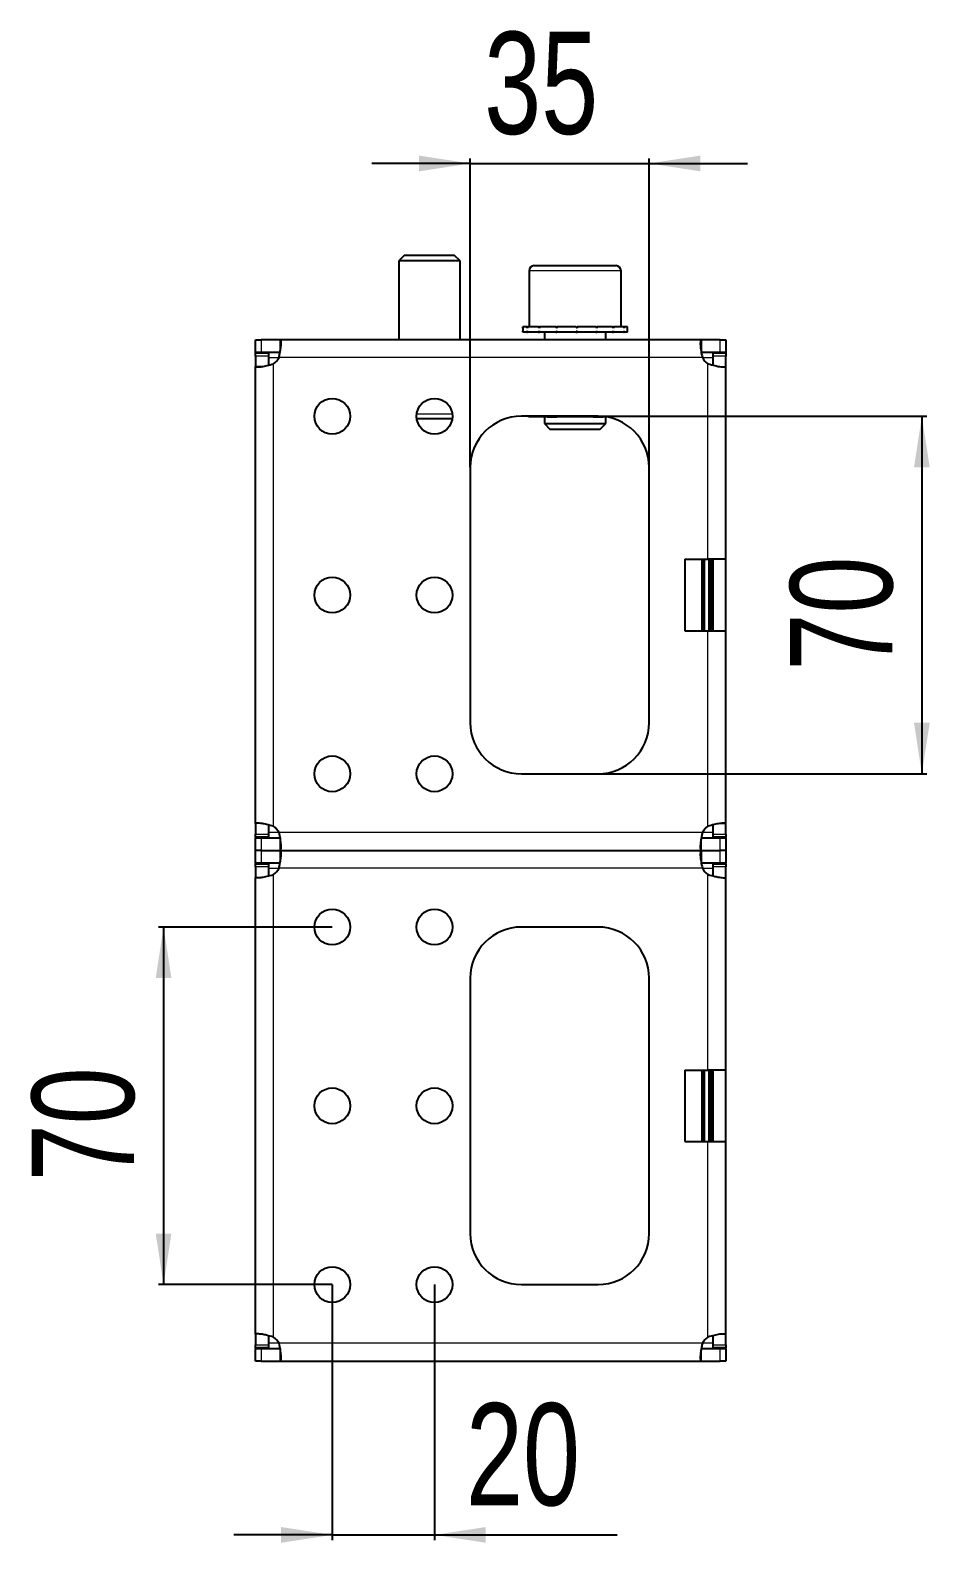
# Model space of a CAD drawing. Header units: millimetres. Extents: x 0 to 2223, y -57 to 611.
# Drawn here: x 1378.5 to 1554.5, y 253.8 to 550 of the extents above; entities that cross this region are included whole.
import ezdxf

# ---------------------------------------------------------------- set-up
doc = ezdxf.new("R2010")
doc.units = ezdxf.units.MM
doc.layers.add('FORMAT', color=7, linetype='Continuous')
doc.styles.add('SLDTEXTSTYLE0', font='TXT', dxfattribs={"width": 0.75})
doc.dimstyles.new('SLDDIMSTYLE0', dxfattribs={"dimtxt": 20, "dimasz": 10, "dimexe": 0, "dimexo": 0.0625, "dimgap": 5, "dimtad": 2, "dimdec": 1, "dimrnd": 1e-09, "dimzin": 12, "dimdsep": 46, "dimtxsty": 'SLDTEXTSTYLE0', "dimsah": 1, "dimcen": 0.09, "dimadec": 0, "dimazin": 3, "dimtfac": 1, "dimtofl": 0, "dimtmove": 0, "dimatfit": 3, "dimfxl": 0, "dimfrac": 2, "dimtolj": 1, "dimtzin": 12, "dimarcsym": 0})
doc.dimstyles.new('SLDDIMSTYLE1', dxfattribs={"dimtxt": 20, "dimasz": 10, "dimexe": 0, "dimexo": 0.0625, "dimgap": 5, "dimtad": 2, "dimdec": 1, "dimrnd": 1e-09, "dimzin": 12, "dimdsep": 46, "dimtxsty": 'SLDTEXTSTYLE0', "dimsah": 1, "dimcen": 0.09, "dimadec": 0, "dimazin": 3, "dimtfac": 1, "dimtmove": 0, "dimatfit": 0, "dimfxl": 0, "dimfrac": 2, "dimtolj": 1, "dimtzin": 12, "dimarcsym": 0})

# ---------------------------------------------------------------- blocks, each defined once
blk = doc.blocks.new('_D_7')
at = {"layer": 'FORMAT'}
for p, q in [((1489.64, 474.39), (1553.98, 474.39)), ((1552.98, 474.39), (1552.98, 404.39)), ((1489.64, 404.39), (1553.98, 404.39))]:
    blk.add_line(p, q, dxfattribs=at)
for points in [[(1552.98, 474.39), (1551.44, 464.39), (1554.52, 464.39)], [(1552.98, 404.39), (1554.52, 414.39), (1551.44, 414.39)]]:
    blk.add_solid(points, dxfattribs=at)
at = {"layer": 'FORMAT', "insert": (1527.2, 424.61), "char_height": 20, "attachment_point": 1, "rotation": 90, "style": 'SLDTEXTSTYLE0'}
blk.add_mtext('70', dxfattribs=at)
blk = doc.blocks.new('_D_8')
at = {"layer": 'FORMAT'}
for p, q in [((1464.63, 464.4), (1464.63, 524.89)), ((1499.63, 464.4), (1499.63, 524.89)), ((1464.63, 523.89), (1445.4, 523.89)), ((1464.63, 523.89), (1499.63, 523.89)), ((1499.63, 523.89), (1518.86, 523.89))]:
    blk.add_line(p, q, dxfattribs=at)
for points in [[(1464.63, 523.89), (1454.63, 525.43), (1454.63, 522.35)], [(1499.63, 523.89), (1509.63, 522.35), (1509.63, 525.43)]]:
    blk.add_solid(points, dxfattribs=at)
at = {"layer": 'FORMAT', "insert": (1467.35, 549.67), "char_height": 20, "attachment_point": 1, "style": 'SLDTEXTSTYLE0'}
blk.add_mtext('35', dxfattribs=at)
blk = doc.blocks.new('_D_9')
at = {"layer": 'FORMAT'}
for p, q in [((1437.63, 304.38), (1437.63, 254.38)), ((1457.63, 304.38), (1457.63, 254.38)), ((1437.63, 255.38), (1418.4, 255.38)), ((1437.63, 255.38), (1457.63, 255.38)), ((1457.63, 255.38), (1493.35, 255.38))]:
    blk.add_line(p, q, dxfattribs=at)
for points in [[(1437.63, 255.38), (1427.63, 256.92), (1427.63, 253.85)], [(1457.63, 255.38), (1467.63, 253.85), (1467.63, 256.92)]]:
    blk.add_solid(points, dxfattribs=at)
at = {"layer": 'FORMAT', "insert": (1463.79, 281.17), "char_height": 20, "attachment_point": 1, "style": 'SLDTEXTSTYLE0'}
blk.add_mtext('20', dxfattribs=at)
blk = doc.blocks.new('_D_10')
at = {"layer": 'FORMAT'}
for p, q in [((1437.62, 374.39), (1403.62, 374.39)), ((1404.62, 374.39), (1404.62, 304.39)), ((1437.62, 304.39), (1403.62, 304.39))]:
    blk.add_line(p, q, dxfattribs=at)
for points in [[(1404.62, 374.39), (1403.08, 364.39), (1406.16, 364.39)], [(1404.62, 304.39), (1406.16, 314.39), (1403.08, 314.39)]]:
    blk.add_solid(points, dxfattribs=at)
at = {"layer": 'FORMAT', "insert": (1378.84, 324.61), "char_height": 20, "attachment_point": 1, "rotation": 90, "style": 'SLDTEXTSTYLE0'}
blk.add_mtext('70', dxfattribs=at)

msp = doc.modelspace()

# ---------------------------------------------------------------- linework, layer by layer
at = {"color": 7, "linetype": 'Continuous', "lineweight": 25}
for p, q in [((1451.7, 505.89), (1450.63, 504.82)), ((1450.63, 504.82), (1450.63, 489.39)), ((1462.63, 504.82), (1450.63, 504.82)), ((1461.55, 505.89), (1451.7, 505.89)), ((1462.63, 504.82), (1461.55, 505.89)), ((1462.63, 489.39), (1462.63, 504.82)), ((1477.13, 503.89), (1484.94, 503.89)), ((1484.94, 503.89), (1493.13, 503.89)), ((1476.13, 502.89), (1476.13, 491.89)), ((1494.13, 491.89), (1494.13, 502.89)), ((1474.88, 491.89), (1474.88, 490.89)), ((1474.88, 491.89), (1474.89, 491.89)), ((1474.89, 491.89), (1474.89, 491.64)), ((1475.72, 491.89), (1474.89, 491.89)), ((1475.72, 491.89), (1475.82, 491.89)), ((1475.82, 491.89), (1475.82, 491.64)), ((1477.98, 491.89), (1475.82, 491.89)), ((1477.98, 491.89), (1478.17, 491.89)), ((1478.17, 491.89), (1478.17, 491.64)), ((1481.34, 491.89), (1478.17, 491.89)), ((1481.34, 491.89), (1481.57, 491.89)), ((1481.57, 491.89), (1481.57, 491.64)), ((1485.27, 491.89), (1481.57, 491.89)), ((1485.27, 491.89), (1485.35, 491.89)), ((1485.48, 491.89), (1485.52, 491.89)), ((1485.52, 491.89), (1485.52, 491.64)), ((1489.18, 491.89), (1485.52, 491.89)), ((1489.18, 491.89), (1489.41, 491.89)), ((1489.41, 491.89), (1489.41, 491.64)), ((1492.48, 491.89), (1489.41, 491.89)), ((1492.48, 491.89), (1492.65, 491.89)), ((1492.65, 491.89), (1492.65, 491.64)), ((1494.65, 491.89), (1492.65, 491.89)), ((1494.65, 491.89), (1494.74, 491.89)), ((1494.74, 491.89), (1494.74, 491.64)), ((1495.38, 491.89), (1494.74, 491.89)), ((1495.38, 490.89), (1495.38, 491.89)), ((1422.63, 486.89), (1422.63, 489.39)), ((1422.63, 489.39), (1423.74, 489.39)), ((1427.46, 489.39), (1423.74, 489.39)), ((1509.8, 489.39), (1427.46, 489.39)), ((1427.46, 489.39), (1427.46, 487.18)), ((1474.88, 490.89), (1474.89, 490.89)), ((1474.89, 490.89), (1474.89, 491.14)), ((1475.72, 490.89), (1474.89, 490.89)), ((1475.72, 490.89), (1475.82, 490.89)), ((1475.82, 490.89), (1475.82, 491.14)), ((1477.98, 490.89), (1475.82, 490.89)), ((1477.98, 490.89), (1478.17, 490.89)), ((1478.17, 490.89), (1478.17, 491.14)), ((1481.34, 490.89), (1478.17, 490.89)), ((1479.13, 490.89), (1479.13, 489.39)), ((1481.34, 490.89), (1481.57, 490.89)), ((1481.57, 490.89), (1481.57, 491.14)), ((1485.27, 490.89), (1481.57, 490.89)), ((1485.27, 490.89), (1485.43, 490.89)), ((1485.43, 490.89), (1485.52, 490.89)), ((1485.52, 490.89), (1485.52, 491.14)), ((1489.18, 490.89), (1485.52, 490.89)), ((1489.18, 490.89), (1489.41, 490.89)), ((1489.41, 490.89), (1489.41, 491.14)), ((1492.48, 490.89), (1489.41, 490.89)), ((1491.13, 489.39), (1491.13, 490.89)), ((1492.48, 490.89), (1492.65, 490.89)), ((1492.65, 490.89), (1492.65, 491.14)), ((1494.65, 490.89), (1492.65, 490.89)), ((1494.65, 490.89), (1494.74, 490.89)), ((1494.74, 490.89), (1494.74, 491.14)), ((1495.38, 490.89), (1494.74, 490.89)), ((1509.8, 489.39), (1509.8, 486.89)), ((1513.52, 489.39), (1509.8, 489.39)), ((1513.52, 489.39), (1514.63, 489.39)), ((1514.63, 489.39), (1514.63, 486.89)), ((1423.74, 486.89), (1422.63, 486.89)), ((1422.63, 486.89), (1422.63, 486.79)), ((1422.63, 486.79), (1425.13, 486.79)), ((1422.63, 486.18), (1422.63, 486.79)), ((1422.63, 486.18), (1422.63, 484.12)), ((1427.46, 486.89), (1423.74, 486.89)), ((1425.13, 486.79), (1425.13, 486.18)), ((1425.13, 486.18), (1425.13, 484.36)), ((1513.52, 486.89), (1509.8, 486.89)), ((1512.13, 486.79), (1514.63, 486.79)), ((1512.13, 486.18), (1512.13, 486.79)), ((1512.13, 484.34), (1512.13, 486.18)), ((1514.63, 486.89), (1513.52, 486.89)), ((1514.63, 486.79), (1514.63, 486.89)), ((1514.63, 486.79), (1514.63, 486.18)), ((1514.63, 484.12), (1514.63, 486.18)), ((1422.63, 394.67), (1422.63, 484.12)), ((1422.63, 484.12), (1423.72, 484.12)), ((1514.63, 446.39), (1514.63, 484.12)), ((1461.09, 473.89), (1454.16, 473.89)), ((1489.63, 474.39), (1474.63, 474.39)), ((1476.3, 474.29), (1476.28, 474.29)), ((1476.3, 474.29), (1476.3, 474.29)), ((1476.4, 474.29), (1476.3, 474.29)), ((1476.4, 474.39), (1476.4, 474.29)), ((1479.65, 474.29), (1476.4, 474.29)), ((1479.13, 474.29), (1479.13, 472.97)), ((1479.65, 474.29), (1481.55, 474.29)), ((1482.11, 474.29), (1481.55, 474.29)), ((1488.15, 474.29), (1482.11, 474.29)), ((1488.7, 474.29), (1488.15, 474.29)), ((1488.7, 474.29), (1490.6, 474.29)), ((1491.04, 474.29), (1490.6, 474.29)), ((1491.13, 472.97), (1491.13, 474.28)), ((1479.13, 472.97), (1480.2, 471.89)), ((1479.13, 472.97), (1484.99, 472.97)), ((1480.2, 471.89), (1485.01, 471.89)), ((1484.99, 472.97), (1491.13, 472.97)), ((1485.01, 471.89), (1490.05, 471.89)), ((1490.05, 471.89), (1491.13, 472.97)), ((1464.63, 464.39), (1464.63, 414.39)), ((1499.63, 414.39), (1499.63, 464.39)), ((1506.63, 446.39), (1511.13, 446.39)), ((1506.63, 446.39), (1506.63, 432.39)), ((1514.63, 446.39), (1511.13, 446.39)), ((1512.13, 432.39), (1512.13, 446.39)), ((1514.63, 432.39), (1514.63, 446.39)), ((1506.63, 432.39), (1511.13, 432.39)), ((1511.13, 432.39), (1514.63, 432.39)), ((1514.63, 394.67), (1514.63, 432.39)), ((1474.63, 404.39), (1489.63, 404.39)), ((1422.63, 394.67), (1422.63, 392.6)), ((1425.13, 394.44), (1425.13, 392.6)), ((1512.13, 392.6), (1512.13, 394.42)), ((1514.63, 394.67), (1513.53, 394.67)), ((1514.63, 392.6), (1514.63, 394.67)), ((1422.63, 391.99), (1422.63, 392.6)), ((1425.13, 391.99), (1422.63, 391.99)), ((1422.63, 391.99), (1422.63, 391.89)), ((1422.63, 389.39), (1422.63, 391.89)), ((1422.63, 391.89), (1423.74, 391.89)), ((1423.74, 391.89), (1427.46, 391.89)), ((1425.13, 392.6), (1425.13, 391.99)), ((1427.46, 391.89), (1427.46, 389.39)), ((1509.8, 391.89), (1513.52, 391.89)), ((1509.8, 389.39), (1509.8, 391.61)), ((1512.13, 391.99), (1512.13, 392.6)), ((1514.63, 391.99), (1512.13, 391.99)), ((1513.52, 391.89), (1514.63, 391.89)), ((1514.63, 392.6), (1514.63, 391.99)), ((1514.63, 391.89), (1514.63, 391.99)), ((1514.63, 391.89), (1514.63, 389.39)), ((1423.74, 389.39), (1422.63, 389.39)), ((1422.63, 386.89), (1422.63, 389.39)), ((1423.74, 389.39), (1427.46, 389.39)), ((1427.46, 389.39), (1509.8, 389.39)), ((1427.46, 389.39), (1427.46, 387.18)), ((1509.8, 389.39), (1513.52, 389.39)), ((1509.8, 389.39), (1509.8, 386.89)), ((1514.63, 389.39), (1513.52, 389.39)), ((1514.63, 389.39), (1514.63, 386.89)), ((1423.74, 386.89), (1422.63, 386.89)), ((1422.63, 386.89), (1422.63, 386.79)), ((1422.63, 386.79), (1425.13, 386.79)), ((1422.63, 386.18), (1422.63, 386.79)), ((1422.63, 386.18), (1422.63, 384.12)), ((1427.46, 386.89), (1423.74, 386.89)), ((1425.13, 386.79), (1425.13, 386.18)), ((1425.13, 386.18), (1425.13, 384.36)), ((1513.52, 386.89), (1509.8, 386.89)), ((1512.13, 386.79), (1514.63, 386.79)), ((1512.13, 386.18), (1512.13, 386.79)), ((1512.13, 384.34), (1512.13, 386.18)), ((1514.63, 386.89), (1513.52, 386.89)), ((1514.63, 386.79), (1514.63, 386.89)), ((1514.63, 386.79), (1514.63, 386.18)), ((1514.63, 384.12), (1514.63, 386.18)), ((1422.63, 294.67), (1422.63, 384.12)), ((1422.63, 384.12), (1423.72, 384.12)), ((1514.63, 346.39), (1514.63, 384.12)), ((1489.63, 374.39), (1474.63, 374.39)), ((1464.63, 364.39), (1464.63, 314.39)), ((1499.63, 314.39), (1499.63, 364.39)), ((1506.63, 346.39), (1511.13, 346.39)), ((1506.63, 346.39), (1506.63, 332.39)), ((1514.63, 346.39), (1511.13, 346.39)), ((1512.13, 332.39), (1512.13, 346.39)), ((1514.63, 332.39), (1514.63, 346.39)), ((1506.63, 332.39), (1511.13, 332.39)), ((1511.13, 332.39), (1514.63, 332.39)), ((1514.63, 294.67), (1514.63, 332.39)), ((1474.63, 304.39), (1489.63, 304.39)), ((1422.63, 294.67), (1422.63, 292.6)), ((1425.13, 294.44), (1425.13, 292.6)), ((1512.13, 292.6), (1512.13, 294.42)), ((1514.63, 294.67), (1513.53, 294.67)), ((1514.63, 292.6), (1514.63, 294.67)), ((1422.63, 291.99), (1422.63, 292.6)), ((1425.13, 291.99), (1422.63, 291.99)), ((1422.63, 291.99), (1422.63, 291.89)), ((1422.63, 289.39), (1422.63, 291.89)), ((1422.63, 291.89), (1423.74, 291.89)), ((1423.74, 291.89), (1427.46, 291.89)), ((1425.13, 292.6), (1425.13, 291.99)), ((1427.46, 291.89), (1427.46, 289.39)), ((1509.8, 291.89), (1513.52, 291.89)), ((1509.8, 289.39), (1509.8, 291.61)), ((1512.13, 291.99), (1512.13, 292.6)), ((1514.63, 291.99), (1512.13, 291.99)), ((1513.52, 291.89), (1514.63, 291.89)), ((1514.63, 292.6), (1514.63, 291.99)), ((1514.63, 291.89), (1514.63, 291.99)), ((1514.63, 291.89), (1514.63, 289.39)), ((1423.74, 289.39), (1422.63, 289.39)), ((1423.74, 289.39), (1427.46, 289.39)), ((1427.46, 289.39), (1509.8, 289.39)), ((1509.8, 289.39), (1513.52, 289.39)), ((1514.63, 289.39), (1513.52, 289.39))]:
    msp.add_line(p, q, dxfattribs=at)
at = {"color": 8, "linetype": 'Continuous', "lineweight": 18}
for p, q in [((1484.92, 502.89), (1476.13, 502.89)), ((1494.13, 502.89), (1484.92, 502.89)), ((1423.74, 489.39), (1423.74, 486.89)), ((1513.52, 486.89), (1513.52, 489.39)), ((1425.13, 486.18), (1422.63, 486.18)), ((1425.13, 485.89), (1427.21, 485.89)), ((1510.04, 485.89), (1427.21, 485.89)), ((1510.04, 485.89), (1512.13, 485.89)), ((1514.63, 486.18), (1512.13, 486.18)), ((1426.13, 394.11), (1426.13, 484.67)), ((1511.13, 446.39), (1511.13, 484.67)), ((1454.16, 474.89), (1461.09, 474.89)), ((1481.55, 474.39), (1481.55, 474.29)), ((1482.11, 474.39), (1482.11, 474.29)), ((1488.15, 474.39), (1488.15, 474.29)), ((1488.7, 474.39), (1488.7, 474.29)), ((1509.93, 432.39), (1509.93, 446.39)), ((1510.13, 446.39), (1510.13, 432.39)), ((1510.24, 432.39), (1510.24, 446.39)), ((1510.44, 446.39), (1510.44, 432.39)), ((1511.32, 432.39), (1511.32, 446.39)), ((1511.52, 446.39), (1511.52, 432.39)), ((1511.62, 432.39), (1511.62, 446.39)), ((1511.82, 446.39), (1511.82, 432.39)), ((1511.13, 394.11), (1511.13, 432.39)), ((1422.63, 392.6), (1425.13, 392.6)), ((1423.74, 391.89), (1423.74, 389.39)), ((1427.21, 392.89), (1425.13, 392.89)), ((1510.04, 392.89), (1427.21, 392.89)), ((1512.13, 392.89), (1510.04, 392.89)), ((1512.13, 392.6), (1514.63, 392.6)), ((1513.52, 389.39), (1513.52, 391.89)), ((1423.74, 389.39), (1423.74, 386.89)), ((1513.52, 386.89), (1513.52, 389.39)), ((1425.13, 386.18), (1422.63, 386.18)), ((1425.13, 385.89), (1427.21, 385.89)), ((1510.04, 385.89), (1427.21, 385.89)), ((1510.04, 385.89), (1512.13, 385.89)), ((1514.63, 386.18), (1512.13, 386.18)), ((1426.13, 294.11), (1426.13, 384.67)), ((1511.13, 346.39), (1511.13, 384.67)), ((1509.93, 332.39), (1509.93, 346.39)), ((1510.13, 346.39), (1510.13, 332.39)), ((1510.24, 332.39), (1510.24, 346.39)), ((1510.44, 346.39), (1510.44, 332.39)), ((1511.32, 332.39), (1511.32, 346.39)), ((1511.52, 346.39), (1511.52, 332.39)), ((1511.62, 332.39), (1511.62, 346.39)), ((1511.82, 346.39), (1511.82, 332.39)), ((1511.13, 294.11), (1511.13, 332.39)), ((1422.63, 292.6), (1425.13, 292.6)), ((1423.74, 291.89), (1423.74, 289.39)), ((1427.21, 292.89), (1425.13, 292.89)), ((1510.04, 292.89), (1427.21, 292.89)), ((1512.13, 292.89), (1510.04, 292.89)), ((1512.13, 292.6), (1514.63, 292.6)), ((1513.52, 289.39), (1513.52, 291.89))]:
    msp.add_line(p, q, dxfattribs=at)
at = {"color": 7, "linetype": 'Continuous', "lineweight": 25}
for centre in [(1437.63, 474.39), (1457.63, 474.39), (1437.63, 439.39), (1457.63, 439.39), (1437.63, 404.39), (1457.63, 404.39), (1437.63, 374.39), (1457.63, 374.39), (1437.63, 339.39), (1457.63, 339.39), (1437.63, 304.39), (1457.63, 304.39)]:
    msp.add_circle(centre, 3.5, dxfattribs=at)
for centre, radius, start, end in [((1477.13, 502.89), 1, 90, 180), ((1493.13, 502.89), 1, 0, 90), ((1424.13, 487.54), 3.5, 304.8499, 331.8729), ((1513.13, 487.54), 3.5, 208.1271, 235.1501), ((1474.63, 464.39), 10, 90, 180), ((1489.63, 464.39), 10, 360, 90), ((1474.63, 414.39), 10, 180, 270), ((1489.63, 414.39), 10, 270, 0), ((1424.13, 391.24), 3.5, 28.1271, 55.1501), ((1513.13, 391.24), 3.5, 124.8499, 151.8729), ((1424.13, 387.54), 3.5, 304.8499, 331.8729), ((1513.13, 387.54), 3.5, 208.1271, 235.1501), ((1474.63, 364.39), 10, 90, 180), ((1489.63, 364.39), 10, 360, 90), ((1474.63, 314.39), 10, 180, 270), ((1489.63, 314.39), 10, 270, 0), ((1424.13, 291.24), 3.5, 28.1271, 55.1501), ((1513.13, 291.24), 3.5, 124.8499, 151.8729)]:
    msp.add_arc(centre, radius, start, end, dxfattribs=at)
for points, knots in [([(1474.89, 491.64), (1474.88, 491.68), (1474.88, 491.75), (1474.88, 491.83), (1474.88, 491.87), (1474.88, 491.89)], [0, 0, 0, 0, 0.4999808, 0.7499881, 1, 1, 1, 1]), ([(1475.82, 491.64), (1475.8, 491.68), (1475.77, 491.75), (1475.74, 491.83), (1475.72, 491.87), (1475.72, 491.89)], [0, 0, 0, 0, 0.4999808, 0.7499881, 1, 1, 1, 1]), ([(1478.17, 491.64), (1478.13, 491.68), (1478.09, 491.75), (1478.03, 491.83), (1478, 491.87), (1477.98, 491.89)], [0, 0, 0, 0, 0.4999808, 0.7499881, 1, 1, 1, 1]), ([(1481.57, 491.64), (1481.53, 491.68), (1481.48, 491.75), (1481.4, 491.83), (1481.36, 491.87), (1481.34, 491.89)], [0, 0, 0, 0, 0.499981, 0.749988, 1, 1, 1, 1]), ([(1485.52, 491.64), (1485.48, 491.68), (1485.42, 491.75), (1485.34, 491.83), (1485.29, 491.87), (1485.27, 491.89)], [0, 0, 0, 0, 0.4999808, 0.7499881, 1, 1, 1, 1]), ([(1485.52, 491.64), (1485.51, 491.71), (1485.47, 491.84), (1485.44, 491.88), (1485.43, 491.89)], [0, 0, 0, 0, 0.561794, 1, 1, 1, 1]), ([(1489.41, 491.64), (1489.38, 491.68), (1489.32, 491.75), (1489.24, 491.83), (1489.2, 491.87), (1489.18, 491.89)], [0, 0, 0, 0, 0.499981, 0.749988, 1, 1, 1, 1]), ([(1492.65, 491.64), (1492.62, 491.68), (1492.58, 491.75), (1492.52, 491.83), (1492.49, 491.87), (1492.48, 491.89)], [0, 0, 0, 0, 0.499981, 0.749988, 1, 1, 1, 1]), ([(1494.74, 491.64), (1494.73, 491.68), (1494.71, 491.75), (1494.68, 491.83), (1494.66, 491.87), (1494.65, 491.89)], [0, 0, 0, 0, 0.499981, 0.749988, 1, 1, 1, 1]), ([(1427.21, 485.89), (1427.27, 486.15), (1427.37, 486.64), (1427.51, 487.46), (1427.62, 488.17), (1427.63, 488.74), (1427.61, 489.1), (1427.56, 489.34), (1427.49, 489.37), (1427.46, 489.39)], [0, 0, 0, 0, 0.144067, 0.271276, 0.474907, 0.597997, 0.726338, 0.860245, 1, 1, 1, 1]), ([(1474.88, 490.89), (1474.88, 490.91), (1474.88, 490.95), (1474.88, 491.04), (1474.88, 491.1), (1474.89, 491.14)], [0, 0, 0, 0, 0.25014, 0.50028, 1, 1, 1, 1]), ([(1475.72, 490.89), (1475.72, 490.91), (1475.74, 490.95), (1475.77, 491.04), (1475.8, 491.1), (1475.82, 491.14)], [0, 0, 0, 0, 0.25014, 0.50028, 1, 1, 1, 1]), ([(1477.98, 490.89), (1478, 490.91), (1478.03, 490.95), (1478.09, 491.04), (1478.13, 491.1), (1478.17, 491.14)], [0, 0, 0, 0, 0.25014, 0.50028, 1, 1, 1, 1]), ([(1481.34, 490.89), (1481.36, 490.91), (1481.4, 490.95), (1481.48, 491.04), (1481.53, 491.1), (1481.57, 491.14)], [0, 0, 0, 0, 0.25014, 0.50028, 1, 1, 1, 1]), ([(1485.27, 490.89), (1485.29, 490.91), (1485.34, 490.95), (1485.42, 491.04), (1485.48, 491.1), (1485.52, 491.14)], [0, 0, 0, 0, 0.25014, 0.50028, 1, 1, 1, 1]), ([(1485.52, 491.14), (1485.51, 491.07), (1485.47, 490.94), (1485.44, 490.91), (1485.43, 490.89)], [0, 0, 0, 0, 0.561794, 1, 1, 1, 1]), ([(1489.18, 490.89), (1489.2, 490.91), (1489.24, 490.95), (1489.32, 491.04), (1489.38, 491.1), (1489.41, 491.14)], [0, 0, 0, 0, 0.25014, 0.50028, 1, 1, 1, 1]), ([(1492.48, 490.89), (1492.49, 490.91), (1492.52, 490.95), (1492.58, 491.04), (1492.62, 491.1), (1492.65, 491.14)], [0, 0, 0, 0, 0.2501401, 0.5002802, 1, 1, 1, 1]), ([(1494.65, 490.89), (1494.66, 490.91), (1494.68, 490.95), (1494.71, 491.04), (1494.73, 491.1), (1494.74, 491.14)], [0, 0, 0, 0, 0.25014, 0.50028, 1, 1, 1, 1]), ([(1509.8, 489.39), (1509.77, 489.37), (1509.71, 489.33), (1509.64, 488.98), (1509.62, 488.31), (1509.76, 487.2), (1509.94, 486.34), (1510.04, 485.89)], [0, 0, 0, 0, 0.16069, 0.301312, 0.521951, 0.753573, 1, 1, 1, 1]), ([(1422.63, 484.12), (1422.65, 484.1), (1422.7, 484.07), (1423.1, 484.06), (1423.81, 484.1), (1424.91, 484.31), (1425.71, 484.55), (1426.13, 484.67)], [0, 0, 0, 0, 0.17084, 0.319217, 0.548103, 0.767822, 1, 1, 1, 1]), ([(1511.13, 484.67), (1511.58, 484.54), (1512.39, 484.33), (1513.3, 484.13), (1513.89, 484.06), (1514.29, 484.04), (1514.57, 484.06), (1514.61, 484.1), (1514.63, 484.12)], [0, 0, 0, 0, 0.254149, 0.448213, 0.574908, 0.708872, 0.850468, 1, 1, 1, 1]), ([(1476.28, 474.29), (1476.24, 474.3), (1476.15, 474.3), (1476.02, 474.33), (1475.94, 474.38), (1475.92, 474.39)], [0, 0, 0, 0, 0.418107, 0.837733, 1, 1, 1, 1]), ([(1479.65, 474.29), (1479.59, 474.29), (1479.47, 474.3), (1479.41, 474.36), (1479.38, 474.39)], [0, 0, 0, 0, 0.594904, 1, 1, 1, 1]), ([(1426.13, 394.11), (1425.67, 394.24), (1424.87, 394.46), (1423.96, 394.65), (1423.37, 394.72), (1422.97, 394.74), (1422.68, 394.73), (1422.65, 394.69), (1422.63, 394.67)], [0, 0, 0, 0, 0.2541487, 0.4482127, 0.5749082, 0.7088724, 0.8504677, 1, 1, 1, 1]), ([(1514.63, 394.67), (1514.6, 394.68), (1514.56, 394.71), (1514.16, 394.72), (1513.44, 394.68), (1512.35, 394.47), (1511.54, 394.23), (1511.13, 394.11)], [0, 0, 0, 0, 0.1708405, 0.3192172, 0.5481031, 0.7678223, 1, 1, 1, 1]), ([(1427.46, 389.39), (1427.49, 389.41), (1427.55, 389.45), (1427.62, 389.81), (1427.64, 390.47), (1427.5, 391.58), (1427.31, 392.45), (1427.21, 392.89)], [0, 0, 0, 0, 0.16069, 0.3013121, 0.5219513, 0.7535732, 1, 1, 1, 1]), ([(1510.04, 392.89), (1509.99, 392.63), (1509.89, 392.14), (1509.74, 391.32), (1509.64, 390.61), (1509.62, 390.05), (1509.64, 389.69), (1509.7, 389.44), (1509.76, 389.41), (1509.8, 389.39)], [0, 0, 0, 0, 0.144067, 0.271276, 0.474907, 0.597997, 0.726338, 0.860245, 1, 1, 1, 1]), ([(1427.21, 385.89), (1427.27, 386.15), (1427.37, 386.64), (1427.51, 387.46), (1427.62, 388.17), (1427.63, 388.74), (1427.61, 389.1), (1427.56, 389.34), (1427.49, 389.37), (1427.46, 389.39)], [0, 0, 0, 0, 0.144067, 0.271276, 0.474907, 0.597997, 0.726338, 0.860245, 1, 1, 1, 1]), ([(1509.8, 389.39), (1509.77, 389.37), (1509.71, 389.33), (1509.64, 388.98), (1509.62, 388.31), (1509.76, 387.2), (1509.94, 386.34), (1510.04, 385.89)], [0, 0, 0, 0, 0.16069, 0.301312, 0.521951, 0.753573, 1, 1, 1, 1]), ([(1422.63, 384.12), (1422.65, 384.1), (1422.7, 384.07), (1423.1, 384.06), (1423.81, 384.1), (1424.91, 384.31), (1425.71, 384.55), (1426.13, 384.67)], [0, 0, 0, 0, 0.17084, 0.319217, 0.548103, 0.767822, 1, 1, 1, 1]), ([(1511.13, 384.67), (1511.58, 384.54), (1512.39, 384.33), (1513.3, 384.13), (1513.89, 384.06), (1514.29, 384.04), (1514.57, 384.06), (1514.61, 384.1), (1514.63, 384.12)], [0, 0, 0, 0, 0.254149, 0.448213, 0.574908, 0.708872, 0.850468, 1, 1, 1, 1]), ([(1426.13, 294.11), (1425.67, 294.24), (1424.87, 294.46), (1423.96, 294.65), (1423.37, 294.72), (1422.97, 294.74), (1422.68, 294.73), (1422.65, 294.69), (1422.63, 294.67)], [0, 0, 0, 0, 0.254149, 0.448213, 0.574908, 0.708872, 0.850468, 1, 1, 1, 1]), ([(1514.63, 294.67), (1514.6, 294.68), (1514.56, 294.71), (1514.16, 294.72), (1513.44, 294.68), (1512.35, 294.47), (1511.54, 294.23), (1511.13, 294.11)], [0, 0, 0, 0, 0.17084, 0.319217, 0.548103, 0.767822, 1, 1, 1, 1]), ([(1427.46, 289.39), (1427.49, 289.41), (1427.55, 289.45), (1427.62, 289.81), (1427.64, 290.47), (1427.5, 291.58), (1427.31, 292.45), (1427.21, 292.89)], [0, 0, 0, 0, 0.16069, 0.301312, 0.521951, 0.753573, 1, 1, 1, 1]), ([(1510.04, 292.89), (1509.99, 292.63), (1509.89, 292.14), (1509.74, 291.32), (1509.64, 290.61), (1509.62, 290.05), (1509.64, 289.69), (1509.7, 289.44), (1509.76, 289.41), (1509.8, 289.39)], [0, 0, 0, 0, 0.144067, 0.271276, 0.474907, 0.597997, 0.726338, 0.860245, 1, 1, 1, 1])]:
    msp.add_open_spline(points, degree=3, knots=knots, dxfattribs=at)

# ---------------------------------------------------------------- dimensions: what is measured, and where the dimension line sits
at = {"layer": 'FORMAT'}
dim = msp.add_linear_dim(base=(1499.63, 523.89), p1=(1464.63, 464.39), p2=(1499.63, 464.39), dimstyle='SLDDIMSTYLE1', dxfattribs=at)
dim.commit()
dim.dimension.update_dxf_attribs({"geometry": '_D_8', "text_midpoint": (1482.13, 523.89), "dimtype": 160})
for base, p1, p2, angle, dimstyle, picture, middle in [((1552.98, 404.39), (1489.63, 474.39), (1489.63, 404.39), 90, 'SLDDIMSTYLE0', '_D_7', (1552.98, 439.39)), ((1404.62, 304.39), (1437.63, 374.39), (1437.63, 304.39), 90, 'SLDDIMSTYLE0', '_D_10', (1404.62, 339.39)), ((1457.63, 255.38), (1437.63, 304.39), (1457.63, 304.39), 0, 'SLDDIMSTYLE1', '_D_9', (1478.57, 255.38))]:
    dim = msp.add_linear_dim(base=base, p1=p1, p2=p2, angle=angle, dimstyle=dimstyle, dxfattribs=at)
    dim.commit()
    dim.dimension.update_dxf_attribs({"geometry": picture, "text_midpoint": middle, "dimtype": 160})

doc.saveas('drawing.dxf')
